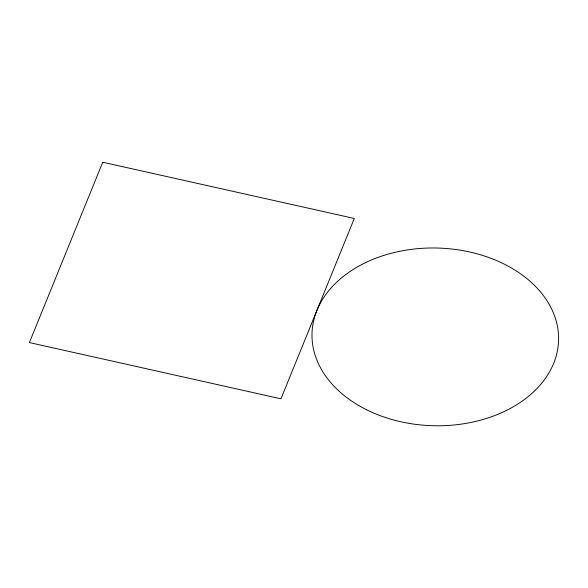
<?xml version="1.0" encoding="UTF-8"?>
<svg xmlns="http://www.w3.org/2000/svg" width="588" height="588" viewBox="0 0 588 588"><rect width="100%" height="100%" fill="white"/><g stroke="black" fill="none" stroke-linecap="round" stroke-linejoin="round"><path stroke-width="0.88" d="M102.738 162.237L29.4 342.576L280.961 398.818L354.299 218.471L102.738 162.237M366.375 409.66A123.333 88.869 1.6 0 0 558.306 344.7A123.333 88.869 1.6 0 0 381.2 256.28A123.333 88.869 1.6 0 0 366.375 409.66"/></g></svg>
